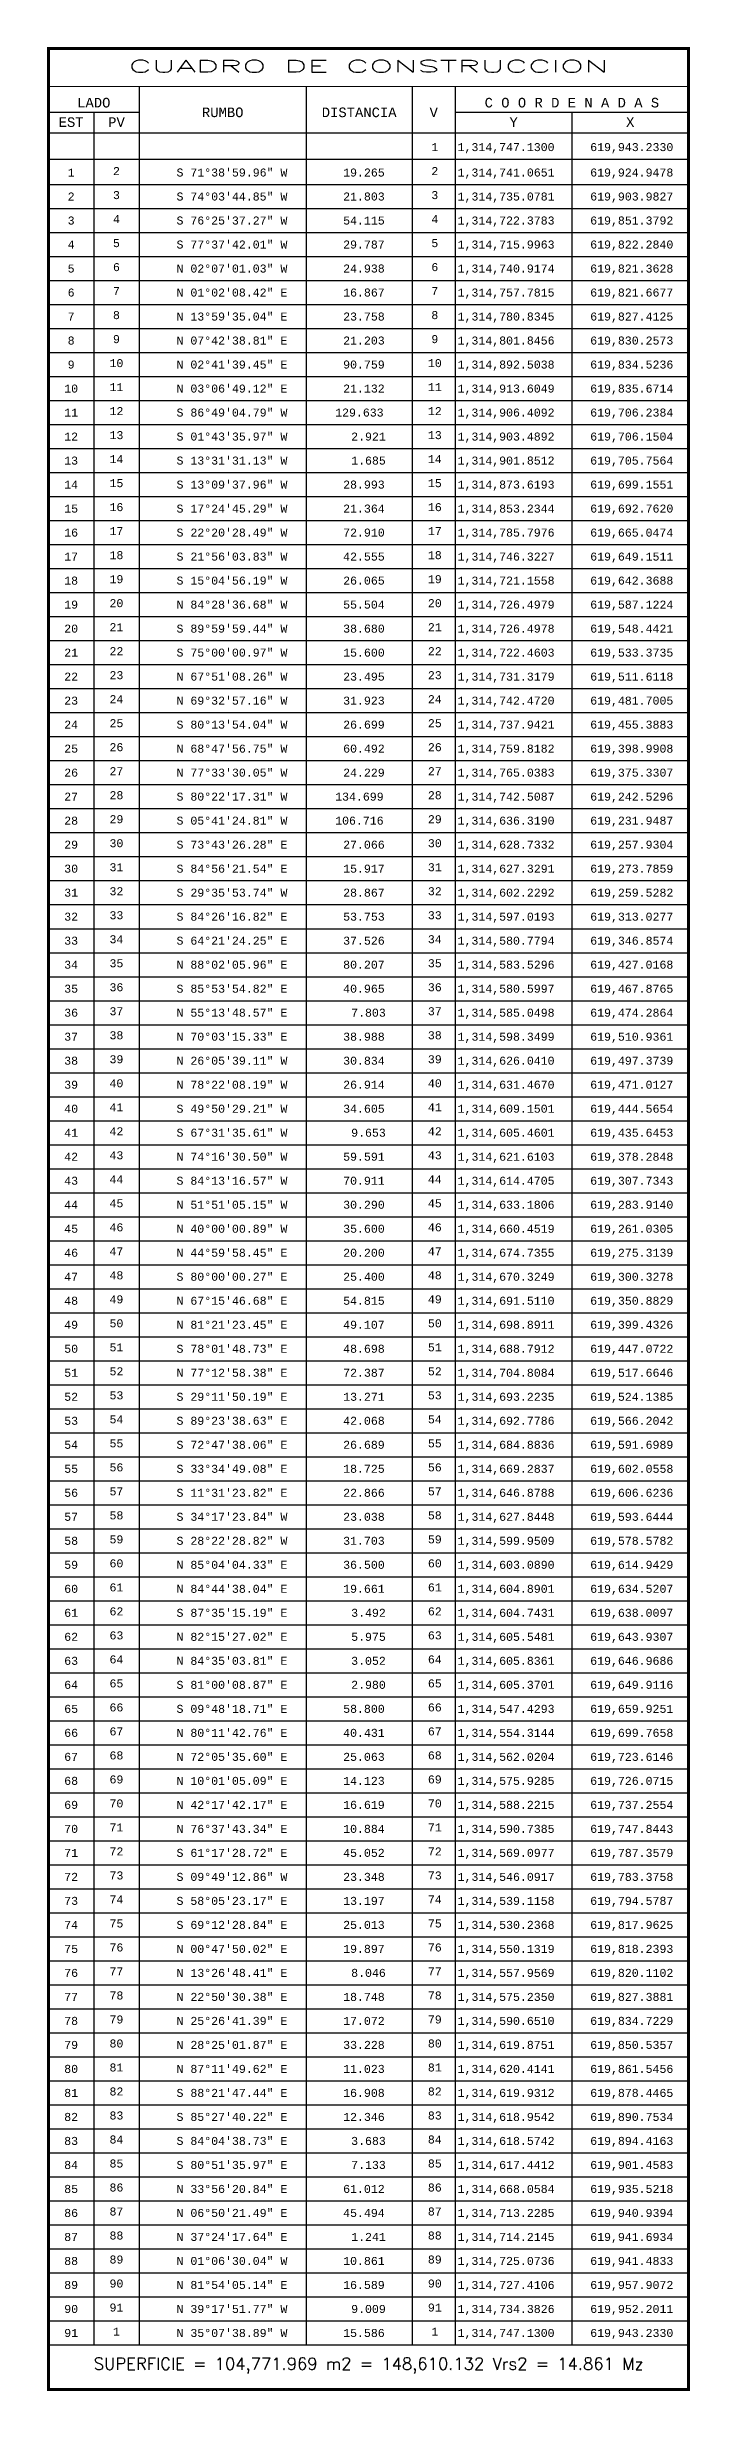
# Model space of a CAD drawing. Header units: metres. Extents: x 615331 to 657292, y 1301217 to 1321009.
# Drawn here: x 618537 to 618778, y 1314548 to 1315427 of the extents above; entities that cross this region are included whole.
import ezdxf
from ezdxf.enums import TextEntityAlignment as Align

# ---------------------------------------------------------------- set-up
doc = ezdxf.new("R2010")
doc.units = ezdxf.units.M
for name, color, linetype in [('CVL_CUADCON', 1, 'Continuous'), ('CVL_CUADCON_LIN', 8, 'Continuous'), ('CVL_CUADCON_TIT', 1, 'Continuous'), ('CVL_CUADCON_TX', 2, 'Continuous')]:
    doc.layers.add(name, color=color, linetype=linetype)
doc.styles.add('HUECA1', font='HUECA1.shx')
doc.styles.add('MONOTXT4', font='monotxt4.shx')

msp = doc.modelspace()

# ---------------------------------------------------------------- linework, layer by layer
at = {"layer": 'CVL_CUADCON', "color": 1, "linetype": 'Continuous', "const_width": 1.2, "flags": 128}
msp.add_lwpolyline([(618537.889, 1315426.78715), (618777.808, 1315426.78715), (618777.808, 1314549.08615), (618537.889, 1314549.08615)], close=True, dxfattribs=at)
at = {"layer": 'CVL_CUADCON', "color": 1, "linetype": 'Continuous', "const_width": 0.45, "flags": 128}
for points in [[(618537.889, 1315412.54015), (618777.808, 1315412.54015)], [(618537.889, 1315395.08615), (618777.808, 1315395.08615)], [(618537.889, 1314565.78715), (618777.808, 1314565.78715)]]:
    msp.add_lwpolyline(points, dxfattribs=at)
at = {"layer": 'CVL_CUADCON_LIN', "color": 8, "linetype": 'Continuous'}
for p, q in [((618571.876, 1315412.54015), (618571.876, 1314565.78715)), ((618634.489, 1315412.54015), (618634.489, 1314565.78715)), ((618674.218, 1315412.54015), (618674.218, 1314565.78715)), ((618690.376, 1315412.54015), (618690.376, 1314565.78715)), ((618537.889, 1315402.85615), (618571.876, 1315402.85615)), ((618554.869, 1315402.85615), (618554.869, 1314565.78715)), ((618690.376, 1315402.85615), (618777.808, 1315402.85615)), ((618734.092, 1315402.85615), (618734.092, 1314565.78715)), ((618537.889, 1315385.32115), (618777.808, 1315385.32115)), ((618537.889, 1315375.78715), (618777.808, 1315375.78715)), ((618537.889, 1315366.78715), (618777.808, 1315366.78715)), ((618537.889, 1315357.78715), (618777.808, 1315357.78715)), ((618537.889, 1315348.78715), (618777.808, 1315348.78715)), ((618537.889, 1315339.78715), (618777.808, 1315339.78715)), ((618537.889, 1315330.78715), (618777.808, 1315330.78715)), ((618537.889, 1315321.78715), (618777.808, 1315321.78715)), ((618537.889, 1315312.78715), (618777.808, 1315312.78715)), ((618537.889, 1315303.78715), (618777.808, 1315303.78715)), ((618537.889, 1315294.78715), (618777.808, 1315294.78715)), ((618537.889, 1315285.78715), (618777.808, 1315285.78715)), ((618537.889, 1315276.78715), (618777.808, 1315276.78715)), ((618537.889, 1315267.78715), (618777.808, 1315267.78715)), ((618537.889, 1315258.78715), (618777.808, 1315258.78715)), ((618537.889, 1315249.78715), (618777.808, 1315249.78715)), ((618537.889, 1315240.78715), (618777.808, 1315240.78715)), ((618537.889, 1315231.78715), (618777.808, 1315231.78715)), ((618537.889, 1315222.78715), (618777.808, 1315222.78715)), ((618537.889, 1315213.78715), (618777.808, 1315213.78715)), ((618537.889, 1315204.78715), (618777.808, 1315204.78715)), ((618537.889, 1315195.78715), (618777.808, 1315195.78715)), ((618537.889, 1315186.78715), (618777.808, 1315186.78715)), ((618537.889, 1315177.78715), (618777.808, 1315177.78715)), ((618537.889, 1315168.78715), (618777.808, 1315168.78715)), ((618537.889, 1315159.78715), (618777.808, 1315159.78715)), ((618537.889, 1315150.78715), (618777.808, 1315150.78715)), ((618537.889, 1315141.78715), (618777.808, 1315141.78715)), ((618537.889, 1315132.78715), (618777.808, 1315132.78715)), ((618537.889, 1315123.78715), (618777.808, 1315123.78715)), ((618537.889, 1315114.78715), (618777.808, 1315114.78715)), ((618537.889, 1315105.78715), (618777.808, 1315105.78715)), ((618537.889, 1315096.78715), (618777.808, 1315096.78715)), ((618537.889, 1315087.78715), (618777.808, 1315087.78715)), ((618537.889, 1315078.78715), (618777.808, 1315078.78715)), ((618537.889, 1315069.78715), (618777.808, 1315069.78715)), ((618537.889, 1315060.78715), (618777.808, 1315060.78715)), ((618537.889, 1315051.78715), (618777.808, 1315051.78715)), ((618537.889, 1315042.78715), (618777.808, 1315042.78715)), ((618537.889, 1315033.78715), (618777.808, 1315033.78715)), ((618537.889, 1315024.78715), (618777.808, 1315024.78715)), ((618537.889, 1315015.78715), (618777.808, 1315015.78715)), ((618537.889, 1315006.78715), (618777.808, 1315006.78715)), ((618537.889, 1314997.78715), (618777.808, 1314997.78715)), ((618537.889, 1314988.78715), (618777.808, 1314988.78715)), ((618537.889, 1314979.78715), (618777.808, 1314979.78715)), ((618537.889, 1314970.78715), (618777.808, 1314970.78715)), ((618537.889, 1314961.78715), (618777.808, 1314961.78715)), ((618537.889, 1314952.78715), (618777.808, 1314952.78715)), ((618537.889, 1314943.78715), (618777.808, 1314943.78715)), ((618537.889, 1314934.78715), (618777.808, 1314934.78715)), ((618537.889, 1314925.78715), (618777.808, 1314925.78715)), ((618537.889, 1314916.78715), (618777.808, 1314916.78715)), ((618537.889, 1314907.78715), (618777.808, 1314907.78715)), ((618537.889, 1314898.78715), (618777.808, 1314898.78715)), ((618537.889, 1314889.78715), (618777.808, 1314889.78715)), ((618537.889, 1314880.78715), (618777.808, 1314880.78715)), ((618537.889, 1314871.78715), (618777.808, 1314871.78715)), ((618537.889, 1314862.78715), (618777.808, 1314862.78715)), ((618537.889, 1314853.78715), (618777.808, 1314853.78715)), ((618537.889, 1314844.78715), (618777.808, 1314844.78715)), ((618537.889, 1314835.78715), (618777.808, 1314835.78715)), ((618537.889, 1314826.78715), (618777.808, 1314826.78715)), ((618537.889, 1314817.78715), (618777.808, 1314817.78715)), ((618537.889, 1314808.78715), (618777.808, 1314808.78715)), ((618537.889, 1314799.78715), (618777.808, 1314799.78715)), ((618537.889, 1314790.78715), (618777.808, 1314790.78715)), ((618537.889, 1314781.78715), (618777.808, 1314781.78715)), ((618537.889, 1314772.78715), (618777.808, 1314772.78715)), ((618537.889, 1314763.78715), (618777.808, 1314763.78715)), ((618537.889, 1314754.78715), (618777.808, 1314754.78715)), ((618537.889, 1314745.78715), (618777.808, 1314745.78715)), ((618537.889, 1314736.78715), (618777.808, 1314736.78715)), ((618537.889, 1314727.78715), (618777.808, 1314727.78715)), ((618537.889, 1314718.78715), (618777.808, 1314718.78715)), ((618537.889, 1314709.78715), (618777.808, 1314709.78715)), ((618537.889, 1314700.78715), (618777.808, 1314700.78715)), ((618537.889, 1314691.78715), (618777.808, 1314691.78715)), ((618537.889, 1314682.78715), (618777.808, 1314682.78715)), ((618537.889, 1314673.78715), (618777.808, 1314673.78715)), ((618537.889, 1314664.78715), (618777.808, 1314664.78715)), ((618537.889, 1314655.78715), (618777.808, 1314655.78715)), ((618537.889, 1314646.78715), (618777.808, 1314646.78715)), ((618537.889, 1314637.78715), (618777.808, 1314637.78715)), ((618537.889, 1314628.78715), (618777.808, 1314628.78715)), ((618537.889, 1314619.78715), (618777.808, 1314619.78715)), ((618537.889, 1314610.78715), (618777.808, 1314610.78715)), ((618537.889, 1314601.78715), (618777.808, 1314601.78715)), ((618537.889, 1314592.78715), (618777.808, 1314592.78715)), ((618537.889, 1314583.78715), (618777.808, 1314583.78715)), ((618537.889, 1314574.78715), (618777.808, 1314574.78715)), ((618537.889, 1314565.78715), (618777.808, 1314565.78715))]:
    msp.add_line(p, q, dxfattribs=at)

# ---------------------------------------------------------------- texts
at = {"layer": 'CVL_CUADCON_TIT', "color": 1, "style": 'HUECA1', "width": 1.912579}
msp.add_text('CUADRO DE CONSTRUCCION', height=4.5, dxfattribs=at).set_placement((618567.889, 1315417.87715), (618747.808, 1315417.87715), align=Align.FIT)
at = {"layer": 'CVL_CUADCON_TIT', "color": 1, "style": 'MONOTXT4'}
for s, p in [('LADO', (618554.869, 1315404.68315)), ('C O O R D E N A D A S', (618734.089, 1315404.68315)), ('EST', (618546.379, 1315397.37515)), ('PV', (618563.389, 1315397.37515)), ('Y', (618712.249, 1315397.37515)), ('X', (618755.959, 1315397.37515))]:
    msp.add_text(s, height=3.6, dxfattribs=at).set_placement(p, align=Align.CENTER)
at = {"layer": 'CVL_CUADCON_TIT', "color": 1}
for s, height, style, p in [('RUMBO', 3.6, 'MONOTXT4', (618603.199, 1315402.84715)), ('DISTANCIA', 3.6, 'MONOTXT4', (618654.349, 1315402.84715)), ('V', 3.6, 'MONOTXT4', (618682.309, 1315402.84715)), ('SUPERFICIE = 104,771.969 m2 = 148,610.132 Vrs2 = 14.861 Mz', 4.5, 'HUECA1', (618657.8485, 1314558.08615))]:
    msp.add_text(s, height=height, dxfattribs=dict(at, style=style)).set_placement(p, align=Align.MIDDLE)
at = {"layer": 'CVL_CUADCON_TX', "color": 2, "style": 'MONOTXT4'}
for s, p in [('1', (618682.708, 1315388.32115)), ('1', (618546.379, 1315378.78715)), ('2', (618563.359, 1315379.32115)), ('2', (618682.708, 1315379.32115)), ('2', (618546.379, 1315369.78715)), ('3', (618563.359, 1315370.32115)), ('3', (618682.708, 1315370.32115)), ('3', (618546.379, 1315360.78715)), ('4', (618563.359, 1315361.32115)), ('4', (618682.708, 1315361.32115)), ('4', (618546.379, 1315351.78715)), ('5', (618563.359, 1315352.32115)), ('5', (618682.708, 1315352.32115)), ('5', (618546.379, 1315342.78715)), ('6', (618563.359, 1315343.32115)), ('6', (618682.708, 1315343.32115)), ('7', (618563.359, 1315334.32115)), ('7', (618682.708, 1315334.32115)), ('6', (618546.379, 1315333.78715)), ('8', (618563.359, 1315325.32115)), ('8', (618682.708, 1315325.32115)), ('7', (618546.379, 1315324.78715)), ('9', (618563.359, 1315316.32115)), ('9', (618682.708, 1315316.32115)), ('8', (618546.379, 1315315.78715)), ('9', (618546.379, 1315306.78715)), ('10', (618563.359, 1315307.32115)), ('10', (618682.708, 1315307.32115)), ('10', (618546.379, 1315297.78715)), ('11', (618563.359, 1315298.32115)), ('11', (618682.708, 1315298.32115)), ('11', (618546.379, 1315288.78715)), ('12', (618563.359, 1315289.32115)), ('12', (618682.708, 1315289.32115)), ('12', (618546.379, 1315279.78715)), ('13', (618563.359, 1315280.32115)), ('13', (618682.708, 1315280.32115)), ('13', (618546.379, 1315270.78715)), ('14', (618563.359, 1315271.32115)), ('14', (618682.708, 1315271.32115)), ('14', (618546.379, 1315261.78715)), ('15', (618563.359, 1315262.32115)), ('15', (618682.708, 1315262.32115)), ('15', (618546.379, 1315252.78715)), ('16', (618563.359, 1315253.32115)), ('16', (618682.708, 1315253.32115)), ('16', (618546.379, 1315243.78715)), ('17', (618563.359, 1315244.32115)), ('17', (618682.708, 1315244.32115)), ('17', (618546.379, 1315234.78715)), ('18', (618563.359, 1315235.32115)), ('18', (618682.708, 1315235.32115)), ('18', (618546.379, 1315225.78715)), ('19', (618563.359, 1315226.32115)), ('19', (618682.708, 1315226.32115)), ('19', (618546.379, 1315216.78715)), ('20', (618563.359, 1315217.32115)), ('20', (618682.708, 1315217.32115)), ('20', (618546.379, 1315207.78715)), ('21', (618563.359, 1315208.32115)), ('21', (618682.708, 1315208.32115)), ('21', (618546.379, 1315198.78715)), ('22', (618563.359, 1315199.32115)), ('22', (618682.708, 1315199.32115)), ('22', (618546.379, 1315189.78715)), ('23', (618563.359, 1315190.32115)), ('23', (618682.708, 1315190.32115)), ('23', (618546.379, 1315180.78715)), ('24', (618563.359, 1315181.32115)), ('24', (618682.708, 1315181.32115)), ('24', (618546.379, 1315171.78715)), ('25', (618563.359, 1315172.32115)), ('25', (618682.708, 1315172.32115)), ('25', (618546.379, 1315162.78715)), ('26', (618563.359, 1315163.32115)), ('26', (618682.708, 1315163.32115)), ('26', (618546.379, 1315153.78715)), ('27', (618563.359, 1315154.32115)), ('27', (618682.708, 1315154.32115)), ('27', (618546.379, 1315144.78715)), ('28', (618563.359, 1315145.32115)), ('28', (618682.708, 1315145.32115)), ('28', (618546.379, 1315135.78715)), ('29', (618563.359, 1315136.32115)), ('29', (618682.708, 1315136.32115)), ('29', (618546.379, 1315126.78715)), ('30', (618563.359, 1315127.32115)), ('30', (618682.708, 1315127.32115)), ('30', (618546.379, 1315117.78715)), ('31', (618563.359, 1315118.32115)), ('31', (618682.708, 1315118.32115)), ('31', (618546.379, 1315108.78715)), ('32', (618563.359, 1315109.32115)), ('32', (618682.708, 1315109.32115)), ('32', (618546.379, 1315099.78715)), ('33', (618563.359, 1315100.32115)), ('33', (618682.708, 1315100.32115)), ('33', (618546.379, 1315090.78715)), ('34', (618563.359, 1315091.32115)), ('34', (618682.708, 1315091.32115)), ('34', (618546.379, 1315081.78715)), ('35', (618563.359, 1315082.32115)), ('35', (618682.708, 1315082.32115)), ('35', (618546.379, 1315072.78715)), ('36', (618563.359, 1315073.32115)), ('36', (618682.708, 1315073.32115)), ('36', (618546.379, 1315063.78715)), ('37', (618563.359, 1315064.32115)), ('37', (618682.708, 1315064.32115)), ('37', (618546.379, 1315054.78715)), ('38', (618563.359, 1315055.32115)), ('38', (618682.708, 1315055.32115)), ('38', (618546.379, 1315045.78715)), ('39', (618563.359, 1315046.32115)), ('39', (618682.708, 1315046.32115)), ('39', (618546.379, 1315036.78715)), ('40', (618563.359, 1315037.32115)), ('40', (618682.708, 1315037.32115)), ('40', (618546.379, 1315027.78715)), ('41', (618563.359, 1315028.32115)), ('41', (618682.708, 1315028.32115)), ('41', (618546.379, 1315018.78715)), ('42', (618563.359, 1315019.32115)), ('42', (618682.708, 1315019.32115)), ('42', (618546.379, 1315009.78715)), ('43', (618563.359, 1315010.32115)), ('43', (618682.708, 1315010.32115)), ('43', (618546.379, 1315000.78715)), ('44', (618563.359, 1315001.32115)), ('44', (618682.708, 1315001.32115)), ('44', (618546.379, 1314991.78715)), ('45', (618563.359, 1314992.32115)), ('45', (618682.708, 1314992.32115)), ('45', (618546.379, 1314982.78715)), ('46', (618563.359, 1314983.32115)), ('46', (618682.708, 1314983.32115)), ('46', (618546.379, 1314973.78715)), ('47', (618563.359, 1314974.32115)), ('47', (618682.708, 1314974.32115)), ('47', (618546.379, 1314964.78715)), ('48', (618563.359, 1314965.32115)), ('48', (618682.708, 1314965.32115)), ('49', (618563.359, 1314956.32115)), ('49', (618682.708, 1314956.32115)), ('48', (618546.379, 1314955.78715)), ('50', (618563.359, 1314947.32115)), ('50', (618682.708, 1314947.32115)), ('49', (618546.379, 1314946.78715)), ('50', (618546.379, 1314937.78715)), ('51', (618563.359, 1314938.32115)), ('51', (618682.708, 1314938.32115)), ('51', (618546.379, 1314928.78715)), ('52', (618563.359, 1314929.32115)), ('52', (618682.708, 1314929.32115)), ('52', (618546.379, 1314919.78715)), ('53', (618563.359, 1314920.32115)), ('53', (618682.708, 1314920.32115)), ('53', (618546.379, 1314910.78715)), ('54', (618563.359, 1314911.32115)), ('54', (618682.708, 1314911.32115)), ('54', (618546.379, 1314901.78715)), ('55', (618563.359, 1314902.32115)), ('55', (618682.708, 1314902.32115)), ('55', (618546.379, 1314892.78715)), ('56', (618563.359, 1314893.32115)), ('56', (618682.708, 1314893.32115)), ('56', (618546.379, 1314883.78715)), ('57', (618563.359, 1314884.32115)), ('57', (618682.708, 1314884.32115)), ('57', (618546.379, 1314874.78715)), ('58', (618563.359, 1314875.32115)), ('58', (618682.708, 1314875.32115)), ('58', (618546.379, 1314865.78715)), ('59', (618563.359, 1314866.32115)), ('59', (618682.708, 1314866.32115)), ('59', (618546.379, 1314856.78715)), ('60', (618563.359, 1314857.32115)), ('60', (618682.708, 1314857.32115)), ('60', (618546.379, 1314847.78715)), ('61', (618563.359, 1314848.32115)), ('61', (618682.708, 1314848.32115)), ('61', (618546.379, 1314838.78715)), ('62', (618563.359, 1314839.32115)), ('62', (618682.708, 1314839.32115)), ('62', (618546.379, 1314829.78715)), ('63', (618563.359, 1314830.32115)), ('63', (618682.708, 1314830.32115)), ('63', (618546.379, 1314820.78715)), ('64', (618563.359, 1314821.32115)), ('64', (618682.708, 1314821.32115)), ('64', (618546.379, 1314811.78715)), ('65', (618563.359, 1314812.32115)), ('65', (618682.708, 1314812.32115)), ('65', (618546.379, 1314802.78715)), ('66', (618563.359, 1314803.32115)), ('66', (618682.708, 1314803.32115)), ('66', (618546.379, 1314793.78715)), ('67', (618563.359, 1314794.32115)), ('67', (618682.708, 1314794.32115)), ('67', (618546.379, 1314784.78715)), ('68', (618563.359, 1314785.32115)), ('68', (618682.708, 1314785.32115)), ('68', (618546.379, 1314775.78715)), ('69', (618563.359, 1314776.32115)), ('69', (618682.708, 1314776.32115)), ('69', (618546.379, 1314766.78715)), ('70', (618563.359, 1314767.32115)), ('70', (618682.708, 1314767.32115)), ('70', (618546.379, 1314757.78715)), ('71', (618563.359, 1314758.32115)), ('71', (618682.708, 1314758.32115)), ('71', (618546.379, 1314748.78715)), ('72', (618563.359, 1314749.32115)), ('72', (618682.708, 1314749.32115)), ('72', (618546.379, 1314739.78715)), ('73', (618563.359, 1314740.32115)), ('73', (618682.708, 1314740.32115)), ('73', (618546.379, 1314730.78715)), ('74', (618563.359, 1314731.32115)), ('74', (618682.708, 1314731.32115)), ('74', (618546.379, 1314721.78715)), ('75', (618563.359, 1314722.32115)), ('75', (618682.708, 1314722.32115)), ('75', (618546.379, 1314712.78715)), ('76', (618563.359, 1314713.32115)), ('76', (618682.708, 1314713.32115)), ('76', (618546.379, 1314703.78715)), ('77', (618563.359, 1314704.32115)), ('77', (618682.708, 1314704.32115)), ('77', (618546.379, 1314694.78715)), ('78', (618563.359, 1314695.32115)), ('78', (618682.708, 1314695.32115)), ('78', (618546.379, 1314685.78715)), ('79', (618563.359, 1314686.32115)), ('79', (618682.708, 1314686.32115)), ('79', (618546.379, 1314676.78715)), ('80', (618563.359, 1314677.32115)), ('80', (618682.708, 1314677.32115)), ('80', (618546.379, 1314667.78715)), ('81', (618563.359, 1314668.32115)), ('81', (618682.708, 1314668.32115)), ('81', (618546.379, 1314658.78715)), ('82', (618563.359, 1314659.32115)), ('82', (618682.708, 1314659.32115)), ('82', (618546.379, 1314649.78715)), ('83', (618563.359, 1314650.32115)), ('83', (618682.708, 1314650.32115)), ('83', (618546.379, 1314640.78715)), ('84', (618563.359, 1314641.32115)), ('84', (618682.708, 1314641.32115)), ('84', (618546.379, 1314631.78715)), ('85', (618563.359, 1314632.32115)), ('85', (618682.708, 1314632.32115)), ('85', (618546.379, 1314622.78715)), ('86', (618563.359, 1314623.32115)), ('86', (618682.708, 1314623.32115)), ('86', (618546.379, 1314613.78715)), ('87', (618563.359, 1314614.32115)), ('87', (618682.708, 1314614.32115)), ('87', (618546.379, 1314604.78715)), ('88', (618563.359, 1314605.32115)), ('88', (618682.708, 1314605.32115)), ('88', (618546.379, 1314595.78715)), ('89', (618563.359, 1314596.32115)), ('89', (618682.708, 1314596.32115)), ('89', (618546.379, 1314586.78715)), ('90', (618563.359, 1314587.32115)), ('90', (618682.708, 1314587.32115)), ('91', (618563.359, 1314578.32115)), ('91', (618682.708, 1314578.32115)), ('90', (618546.379, 1314577.78715)), ('1', (618563.359, 1314569.32115)), ('1', (618682.708, 1314569.32115)), ('91', (618546.379, 1314568.78715))]:
    msp.add_text(s, height=3, dxfattribs=at).set_placement(p, align=Align.CENTER)
for s, p in [('1,314,747.1300', (618691.249, 1315388.32115)), ('619,943.2330', (618740.959, 1315388.32115)), ('S 71%%d38\'59.96" W', (618585.889, 1315378.78715)), ('19.265', (618648.349, 1315378.78715)), ('1,314,741.0651', (618691.249, 1315378.78715)), ('619,924.9478', (618740.959, 1315378.78715)), ('S 74%%d03\'44.85" W', (618585.889, 1315369.78715)), ('21.803', (618648.349, 1315369.78715)), ('1,314,735.0781', (618691.249, 1315369.78715)), ('619,903.9827', (618740.959, 1315369.78715)), ('S 76%%d25\'37.27" W', (618585.889, 1315360.78715)), ('54.115', (618648.349, 1315360.78715)), ('1,314,722.3783', (618691.249, 1315360.78715)), ('619,851.3792', (618740.959, 1315360.78715)), ('S 77%%d37\'42.01" W', (618585.889, 1315351.78715)), ('29.787', (618648.349, 1315351.78715)), ('1,314,715.9963', (618691.249, 1315351.78715)), ('619,822.2840', (618740.959, 1315351.78715)), ('N 02%%d07\'01.03" W', (618585.889, 1315342.78715)), ('24.938', (618648.349, 1315342.78715)), ('1,314,740.9174', (618691.249, 1315342.78715)), ('619,821.3628', (618740.959, 1315342.78715)), ('N 01%%d02\'08.42" E', (618585.889, 1315333.78715)), ('N 13%%d59\'35.04" E', (618585.889, 1315324.78715)), ('16.867', (618648.349, 1315333.78715)), ('1,314,757.7815', (618691.249, 1315333.78715)), ('619,821.6677', (618740.959, 1315333.78715)), ('23.758', (618648.349, 1315324.78715)), ('1,314,780.8345', (618691.249, 1315324.78715)), ('619,827.4125', (618740.959, 1315324.78715)), ('N 07%%d42\'38.81" E', (618585.889, 1315315.78715)), ('21.203', (618648.349, 1315315.78715)), ('1,314,801.8456', (618691.249, 1315315.78715)), ('619,830.2573', (618740.959, 1315315.78715)), ('N 02%%d41\'39.45" E', (618585.889, 1315306.78715)), ('90.759', (618648.349, 1315306.78715)), ('1,314,892.5038', (618691.249, 1315306.78715)), ('619,834.5236', (618740.959, 1315306.78715)), ('N 03%%d06\'49.12" E', (618585.889, 1315297.78715)), ('21.132', (618648.349, 1315297.78715)), ('1,314,913.6049', (618691.249, 1315297.78715)), ('619,835.6714', (618740.959, 1315297.78715)), ('S 86%%d49\'04.79" W', (618585.889, 1315288.78715)), ('129.633', (618645.349, 1315288.78715)), ('1,314,906.4092', (618691.249, 1315288.78715)), ('619,706.2384', (618740.959, 1315288.78715)), ('S 01%%d43\'35.97" W', (618585.889, 1315279.78715)), ('2.921', (618651.349, 1315279.78715)), ('1,314,903.4892', (618691.249, 1315279.78715)), ('619,706.1504', (618740.959, 1315279.78715)), ('S 13%%d31\'31.13" W', (618585.889, 1315270.78715)), ('1.685', (618651.349, 1315270.78715)), ('1,314,901.8512', (618691.249, 1315270.78715)), ('619,705.7564', (618740.959, 1315270.78715)), ('S 13%%d09\'37.96" W', (618585.889, 1315261.78715)), ('28.993', (618648.349, 1315261.78715)), ('1,314,873.6193', (618691.249, 1315261.78715)), ('619,699.1551', (618740.959, 1315261.78715)), ('S 17%%d24\'45.29" W', (618585.889, 1315252.78715)), ('21.364', (618648.349, 1315252.78715)), ('1,314,853.2344', (618691.249, 1315252.78715)), ('619,692.7620', (618740.959, 1315252.78715)), ('S 22%%d20\'28.49" W', (618585.889, 1315243.78715)), ('72.910', (618648.349, 1315243.78715)), ('1,314,785.7976', (618691.249, 1315243.78715)), ('619,665.0474', (618740.959, 1315243.78715)), ('S 21%%d56\'03.83" W', (618585.889, 1315234.78715)), ('42.555', (618648.349, 1315234.78715)), ('1,314,746.3227', (618691.249, 1315234.78715)), ('619,649.1511', (618740.959, 1315234.78715)), ('S 15%%d04\'56.19" W', (618585.889, 1315225.78715)), ('26.065', (618648.349, 1315225.78715)), ('1,314,721.1558', (618691.249, 1315225.78715)), ('619,642.3688', (618740.959, 1315225.78715)), ('N 84%%d28\'36.68" W', (618585.889, 1315216.78715)), ('55.504', (618648.349, 1315216.78715)), ('1,314,726.4979', (618691.249, 1315216.78715)), ('619,587.1224', (618740.959, 1315216.78715)), ('S 89%%d59\'59.44" W', (618585.889, 1315207.78715)), ('38.680', (618648.349, 1315207.78715)), ('1,314,726.4978', (618691.249, 1315207.78715)), ('619,548.4421', (618740.959, 1315207.78715)), ('S 75%%d00\'00.97" W', (618585.889, 1315198.78715)), ('15.600', (618648.349, 1315198.78715)), ('1,314,722.4603', (618691.249, 1315198.78715)), ('619,533.3735', (618740.959, 1315198.78715)), ('N 67%%d51\'08.26" W', (618585.889, 1315189.78715)), ('23.495', (618648.349, 1315189.78715)), ('1,314,731.3179', (618691.249, 1315189.78715)), ('619,511.6118', (618740.959, 1315189.78715)), ('N 69%%d32\'57.16" W', (618585.889, 1315180.78715)), ('31.923', (618648.349, 1315180.78715)), ('1,314,742.4720', (618691.249, 1315180.78715)), ('619,481.7005', (618740.959, 1315180.78715)), ('S 80%%d13\'54.04" W', (618585.889, 1315171.78715)), ('26.699', (618648.349, 1315171.78715)), ('1,314,737.9421', (618691.249, 1315171.78715)), ('619,455.3883', (618740.959, 1315171.78715)), ('N 68%%d47\'56.75" W', (618585.889, 1315162.78715)), ('60.492', (618648.349, 1315162.78715)), ('1,314,759.8182', (618691.249, 1315162.78715)), ('619,398.9908', (618740.959, 1315162.78715)), ('N 77%%d33\'30.05" W', (618585.889, 1315153.78715)), ('24.229', (618648.349, 1315153.78715)), ('1,314,765.0383', (618691.249, 1315153.78715)), ('619,375.3307', (618740.959, 1315153.78715)), ('S 80%%d22\'17.31" W', (618585.889, 1315144.78715)), ('134.699', (618645.349, 1315144.78715)), ('1,314,742.5087', (618691.249, 1315144.78715)), ('619,242.5296', (618740.959, 1315144.78715)), ('S 05%%d41\'24.81" W', (618585.889, 1315135.78715)), ('106.716', (618645.349, 1315135.78715)), ('1,314,636.3190', (618691.249, 1315135.78715)), ('619,231.9487', (618740.959, 1315135.78715)), ('S 73%%d43\'26.28" E', (618585.889, 1315126.78715)), ('27.066', (618648.349, 1315126.78715)), ('1,314,628.7332', (618691.249, 1315126.78715)), ('619,257.9304', (618740.959, 1315126.78715)), ('S 84%%d56\'21.54" E', (618585.889, 1315117.78715)), ('15.917', (618648.349, 1315117.78715)), ('1,314,627.3291', (618691.249, 1315117.78715)), ('619,273.7859', (618740.959, 1315117.78715)), ('S 29%%d35\'53.74" W', (618585.889, 1315108.78715)), ('28.867', (618648.349, 1315108.78715)), ('1,314,602.2292', (618691.249, 1315108.78715)), ('619,259.5282', (618740.959, 1315108.78715)), ('S 84%%d26\'16.82" E', (618585.889, 1315099.78715)), ('53.753', (618648.349, 1315099.78715)), ('1,314,597.0193', (618691.249, 1315099.78715)), ('619,313.0277', (618740.959, 1315099.78715)), ('S 64%%d21\'24.25" E', (618585.889, 1315090.78715)), ('37.526', (618648.349, 1315090.78715)), ('1,314,580.7794', (618691.249, 1315090.78715)), ('619,346.8574', (618740.959, 1315090.78715)), ('N 88%%d02\'05.96" E', (618585.889, 1315081.78715)), ('80.207', (618648.349, 1315081.78715)), ('1,314,583.5296', (618691.249, 1315081.78715)), ('619,427.0168', (618740.959, 1315081.78715)), ('S 85%%d53\'54.82" E', (618585.889, 1315072.78715)), ('40.965', (618648.349, 1315072.78715)), ('1,314,580.5997', (618691.249, 1315072.78715)), ('619,467.8765', (618740.959, 1315072.78715)), ('N 55%%d13\'48.57" E', (618585.889, 1315063.78715)), ('7.803', (618651.349, 1315063.78715)), ('1,314,585.0498', (618691.249, 1315063.78715)), ('619,474.2864', (618740.959, 1315063.78715)), ('N 70%%d03\'15.33" E', (618585.889, 1315054.78715)), ('38.988', (618648.349, 1315054.78715)), ('1,314,598.3499', (618691.249, 1315054.78715)), ('619,510.9361', (618740.959, 1315054.78715)), ('N 26%%d05\'39.11" W', (618585.889, 1315045.78715)), ('30.834', (618648.349, 1315045.78715)), ('1,314,626.0410', (618691.249, 1315045.78715)), ('619,497.3739', (618740.959, 1315045.78715)), ('N 78%%d22\'08.19" W', (618585.889, 1315036.78715)), ('26.914', (618648.349, 1315036.78715)), ('1,314,631.4670', (618691.249, 1315036.78715)), ('619,471.0127', (618740.959, 1315036.78715)), ('S 49%%d50\'29.21" W', (618585.889, 1315027.78715)), ('34.605', (618648.349, 1315027.78715)), ('1,314,609.1501', (618691.249, 1315027.78715)), ('619,444.5654', (618740.959, 1315027.78715)), ('S 67%%d31\'35.61" W', (618585.889, 1315018.78715)), ('9.653', (618651.349, 1315018.78715)), ('1,314,605.4601', (618691.249, 1315018.78715)), ('619,435.6453', (618740.959, 1315018.78715)), ('N 74%%d16\'30.50" W', (618585.889, 1315009.78715)), ('59.591', (618648.349, 1315009.78715)), ('1,314,621.6103', (618691.249, 1315009.78715)), ('619,378.2848', (618740.959, 1315009.78715)), ('S 84%%d13\'16.57" W', (618585.889, 1315000.78715)), ('70.911', (618648.349, 1315000.78715)), ('1,314,614.4705', (618691.249, 1315000.78715)), ('619,307.7343', (618740.959, 1315000.78715)), ('N 51%%d51\'05.15" W', (618585.889, 1314991.78715)), ('30.290', (618648.349, 1314991.78715)), ('1,314,633.1806', (618691.249, 1314991.78715)), ('619,283.9140', (618740.959, 1314991.78715)), ('N 40%%d00\'00.89" W', (618585.889, 1314982.78715)), ('35.600', (618648.349, 1314982.78715)), ('1,314,660.4519', (618691.249, 1314982.78715)), ('619,261.0305', (618740.959, 1314982.78715)), ('N 44%%d59\'58.45" E', (618585.889, 1314973.78715)), ('20.200', (618648.349, 1314973.78715)), ('1,314,674.7355', (618691.249, 1314973.78715)), ('619,275.3139', (618740.959, 1314973.78715)), ('S 80%%d00\'00.27" E', (618585.889, 1314964.78715)), ('25.400', (618648.349, 1314964.78715)), ('1,314,670.3249', (618691.249, 1314964.78715)), ('619,300.3278', (618740.959, 1314964.78715)), ('N 67%%d15\'46.68" E', (618585.889, 1314955.78715)), ('54.815', (618648.349, 1314955.78715)), ('1,314,691.5110', (618691.249, 1314955.78715)), ('619,350.8829', (618740.959, 1314955.78715)), ('N 81%%d21\'23.45" E', (618585.889, 1314946.78715)), ('49.107', (618648.349, 1314946.78715)), ('1,314,698.8911', (618691.249, 1314946.78715)), ('619,399.4326', (618740.959, 1314946.78715)), ('S 78%%d01\'48.73" E', (618585.889, 1314937.78715)), ('48.698', (618648.349, 1314937.78715)), ('1,314,688.7912', (618691.249, 1314937.78715)), ('619,447.0722', (618740.959, 1314937.78715)), ('N 77%%d12\'58.38" E', (618585.889, 1314928.78715)), ('72.387', (618648.349, 1314928.78715)), ('1,314,704.8084', (618691.249, 1314928.78715)), ('619,517.6646', (618740.959, 1314928.78715)), ('S 29%%d11\'50.19" E', (618585.889, 1314919.78715)), ('13.271', (618648.349, 1314919.78715)), ('1,314,693.2235', (618691.249, 1314919.78715)), ('619,524.1385', (618740.959, 1314919.78715)), ('S 89%%d23\'38.63" E', (618585.889, 1314910.78715)), ('42.068', (618648.349, 1314910.78715)), ('1,314,692.7786', (618691.249, 1314910.78715)), ('619,566.2042', (618740.959, 1314910.78715)), ('S 72%%d47\'38.06" E', (618585.889, 1314901.78715)), ('26.689', (618648.349, 1314901.78715)), ('1,314,684.8836', (618691.249, 1314901.78715)), ('619,591.6989', (618740.959, 1314901.78715)), ('S 33%%d34\'49.08" E', (618585.889, 1314892.78715)), ('18.725', (618648.349, 1314892.78715)), ('1,314,669.2837', (618691.249, 1314892.78715)), ('619,602.0558', (618740.959, 1314892.78715)), ('S 11%%d31\'23.82" E', (618585.889, 1314883.78715)), ('22.866', (618648.349, 1314883.78715)), ('1,314,646.8788', (618691.249, 1314883.78715)), ('619,606.6236', (618740.959, 1314883.78715)), ('S 34%%d17\'23.84" W', (618585.889, 1314874.78715)), ('23.038', (618648.349, 1314874.78715)), ('1,314,627.8448', (618691.249, 1314874.78715)), ('619,593.6444', (618740.959, 1314874.78715)), ('S 28%%d22\'28.82" W', (618585.889, 1314865.78715)), ('31.703', (618648.349, 1314865.78715)), ('1,314,599.9509', (618691.249, 1314865.78715)), ('619,578.5782', (618740.959, 1314865.78715)), ('N 85%%d04\'04.33" E', (618585.889, 1314856.78715)), ('36.500', (618648.349, 1314856.78715)), ('1,314,603.0890', (618691.249, 1314856.78715)), ('619,614.9429', (618740.959, 1314856.78715)), ('N 84%%d44\'38.04" E', (618585.889, 1314847.78715)), ('19.661', (618648.349, 1314847.78715)), ('1,314,604.8901', (618691.249, 1314847.78715)), ('619,634.5207', (618740.959, 1314847.78715)), ('S 87%%d35\'15.19" E', (618585.889, 1314838.78715)), ('3.492', (618651.349, 1314838.78715)), ('1,314,604.7431', (618691.249, 1314838.78715)), ('619,638.0097', (618740.959, 1314838.78715)), ('N 82%%d15\'27.02" E', (618585.889, 1314829.78715)), ('5.975', (618651.349, 1314829.78715)), ('1,314,605.5481', (618691.249, 1314829.78715)), ('619,643.9307', (618740.959, 1314829.78715)), ('N 84%%d35\'03.81" E', (618585.889, 1314820.78715)), ('3.052', (618651.349, 1314820.78715)), ('1,314,605.8361', (618691.249, 1314820.78715)), ('619,646.9686', (618740.959, 1314820.78715)), ('S 81%%d00\'08.87" E', (618585.889, 1314811.78715)), ('2.980', (618651.349, 1314811.78715)), ('1,314,605.3701', (618691.249, 1314811.78715)), ('619,649.9116', (618740.959, 1314811.78715)), ('S 09%%d48\'18.71" E', (618585.889, 1314802.78715)), ('58.800', (618648.349, 1314802.78715)), ('1,314,547.4293', (618691.249, 1314802.78715)), ('619,659.9251', (618740.959, 1314802.78715)), ('N 80%%d11\'42.76" E', (618585.889, 1314793.78715)), ('40.431', (618648.349, 1314793.78715)), ('1,314,554.3144', (618691.249, 1314793.78715)), ('619,699.7658', (618740.959, 1314793.78715)), ('N 72%%d05\'35.60" E', (618585.889, 1314784.78715)), ('25.063', (618648.349, 1314784.78715)), ('1,314,562.0204', (618691.249, 1314784.78715)), ('619,723.6146', (618740.959, 1314784.78715)), ('N 10%%d01\'05.09" E', (618585.889, 1314775.78715)), ('14.123', (618648.349, 1314775.78715)), ('1,314,575.9285', (618691.249, 1314775.78715)), ('619,726.0715', (618740.959, 1314775.78715)), ('N 42%%d17\'42.17" E', (618585.889, 1314766.78715)), ('16.619', (618648.349, 1314766.78715)), ('1,314,588.2215', (618691.249, 1314766.78715)), ('619,737.2554', (618740.959, 1314766.78715)), ('N 76%%d37\'43.34" E', (618585.889, 1314757.78715)), ('10.884', (618648.349, 1314757.78715)), ('1,314,590.7385', (618691.249, 1314757.78715)), ('619,747.8443', (618740.959, 1314757.78715)), ('S 61%%d17\'28.72" E', (618585.889, 1314748.78715)), ('45.052', (618648.349, 1314748.78715)), ('1,314,569.0977', (618691.249, 1314748.78715)), ('619,787.3579', (618740.959, 1314748.78715)), ('S 09%%d49\'12.86" W', (618585.889, 1314739.78715)), ('23.348', (618648.349, 1314739.78715)), ('1,314,546.0917', (618691.249, 1314739.78715)), ('619,783.3758', (618740.959, 1314739.78715)), ('S 58%%d05\'23.17" E', (618585.889, 1314730.78715)), ('13.197', (618648.349, 1314730.78715)), ('1,314,539.1158', (618691.249, 1314730.78715)), ('619,794.5787', (618740.959, 1314730.78715)), ('S 69%%d12\'28.84" E', (618585.889, 1314721.78715)), ('25.013', (618648.349, 1314721.78715)), ('1,314,530.2368', (618691.249, 1314721.78715)), ('619,817.9625', (618740.959, 1314721.78715)), ('N 00%%d47\'50.02" E', (618585.889, 1314712.78715)), ('19.897', (618648.349, 1314712.78715)), ('1,314,550.1319', (618691.249, 1314712.78715)), ('619,818.2393', (618740.959, 1314712.78715)), ('N 13%%d26\'48.41" E', (618585.889, 1314703.78715)), ('8.046', (618651.349, 1314703.78715)), ('1,314,557.9569', (618691.249, 1314703.78715)), ('619,820.1102', (618740.959, 1314703.78715)), ('N 22%%d50\'30.38" E', (618585.889, 1314694.78715)), ('18.748', (618648.349, 1314694.78715)), ('1,314,575.2350', (618691.249, 1314694.78715)), ('619,827.3881', (618740.959, 1314694.78715)), ('N 25%%d26\'41.39" E', (618585.889, 1314685.78715)), ('17.072', (618648.349, 1314685.78715)), ('1,314,590.6510', (618691.249, 1314685.78715)), ('619,834.7229', (618740.959, 1314685.78715)), ('N 28%%d25\'01.87" E', (618585.889, 1314676.78715)), ('33.228', (618648.349, 1314676.78715)), ('1,314,619.8751', (618691.249, 1314676.78715)), ('619,850.5357', (618740.959, 1314676.78715)), ('N 87%%d11\'49.62" E', (618585.889, 1314667.78715)), ('11.023', (618648.349, 1314667.78715)), ('1,314,620.4141', (618691.249, 1314667.78715)), ('619,861.5456', (618740.959, 1314667.78715)), ('S 88%%d21\'47.44" E', (618585.889, 1314658.78715)), ('16.908', (618648.349, 1314658.78715)), ('1,314,619.9312', (618691.249, 1314658.78715)), ('619,878.4465', (618740.959, 1314658.78715)), ('S 85%%d27\'40.22" E', (618585.889, 1314649.78715)), ('12.346', (618648.349, 1314649.78715)), ('1,314,618.9542', (618691.249, 1314649.78715)), ('619,890.7534', (618740.959, 1314649.78715)), ('S 84%%d04\'38.73" E', (618585.889, 1314640.78715)), ('3.683', (618651.349, 1314640.78715)), ('1,314,618.5742', (618691.249, 1314640.78715)), ('619,894.4163', (618740.959, 1314640.78715)), ('S 80%%d51\'35.97" E', (618585.889, 1314631.78715)), ('7.133', (618651.349, 1314631.78715)), ('1,314,617.4412', (618691.249, 1314631.78715)), ('619,901.4583', (618740.959, 1314631.78715)), ('N 33%%d56\'20.84" E', (618585.889, 1314622.78715)), ('61.012', (618648.349, 1314622.78715)), ('1,314,668.0584', (618691.249, 1314622.78715)), ('619,935.5218', (618740.959, 1314622.78715)), ('N 06%%d50\'21.49" E', (618585.889, 1314613.78715)), ('45.494', (618648.349, 1314613.78715)), ('1,314,713.2285', (618691.249, 1314613.78715)), ('619,940.9394', (618740.959, 1314613.78715)), ('N 37%%d24\'17.64" E', (618585.889, 1314604.78715)), ('1.241', (618651.349, 1314604.78715)), ('1,314,714.2145', (618691.249, 1314604.78715)), ('619,941.6934', (618740.959, 1314604.78715)), ('N 01%%d06\'30.04" W', (618585.889, 1314595.78715)), ('10.861', (618648.349, 1314595.78715)), ('1,314,725.0736', (618691.249, 1314595.78715)), ('619,941.4833', (618740.959, 1314595.78715)), ('N 81%%d54\'05.14" E', (618585.889, 1314586.78715)), ('16.589', (618648.349, 1314586.78715)), ('1,314,727.4106', (618691.249, 1314586.78715)), ('619,957.9072', (618740.959, 1314586.78715)), ('N 39%%d17\'51.77" W', (618585.889, 1314577.78715)), ('9.009', (618651.349, 1314577.78715)), ('1,314,734.3826', (618691.249, 1314577.78715)), ('619,952.2011', (618740.959, 1314577.78715)), ('N 35%%d07\'38.89" W', (618585.889, 1314568.78715)), ('15.586', (618648.349, 1314568.78715)), ('1,314,747.1300', (618691.249, 1314568.78715)), ('619,943.2330', (618740.959, 1314568.78715))]:
    msp.add_text(s, height=3, dxfattribs=at).set_placement(p)

doc.saveas('drawing.dxf')
